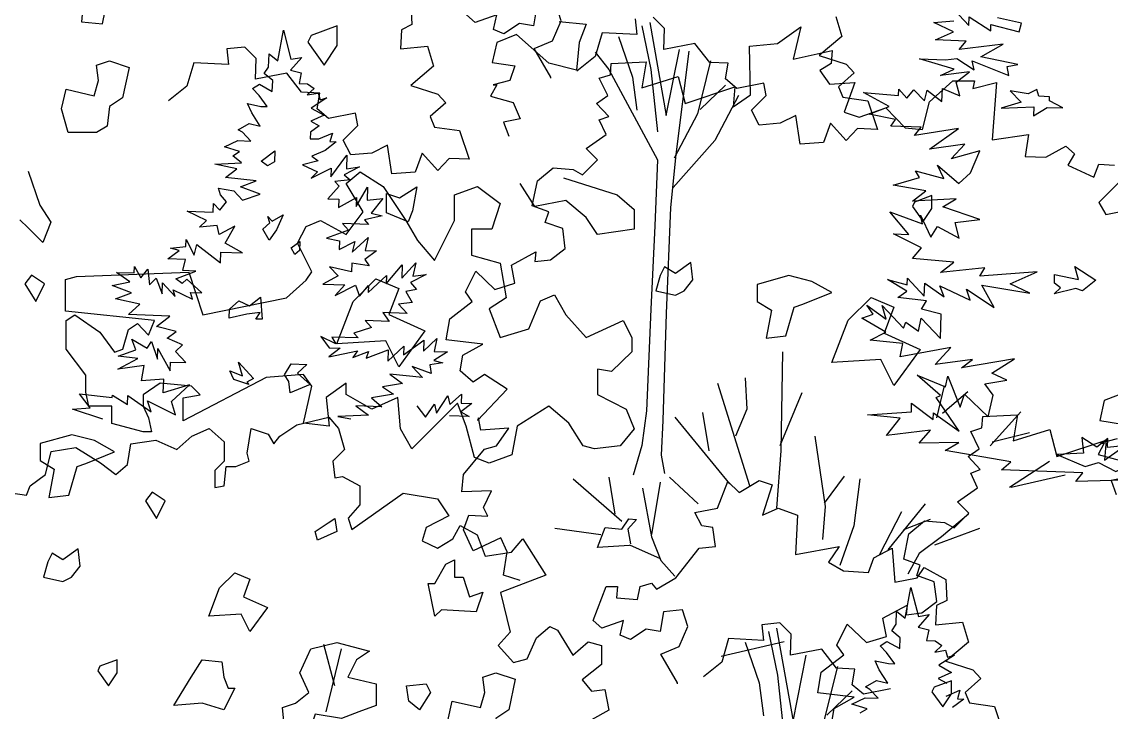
# Model space of a CAD drawing. Header units: inches. Extents: x -11 to 128, y 7 to 56.
# Drawn here: x 38.478 to 39.072, y 22.623 to 22.999 of the extents above; entities that cross this region are included whole.
import ezdxf

# ---------------------------------------------------------------- set-up
doc = ezdxf.new("R2010")
doc.units = ezdxf.units.IN
doc.header["$MEASUREMENT"] = 0
doc.layers.add('CAY', color=94, linetype='Continuous')
doc.layers.add('CAY-3', color=61, linetype='Continuous')
picture_1 = doc.add_image_def('image1.jpg', size_in_pixel=(1680, 1093))

# ---------------------------------------------------------------- blocks, each defined once
blk = doc.blocks.new('A$C76451831')
at = {"layer": 'CAY'}
for p, q in [((4659.2, 1730), (4666, 1767.4)), ((4666, 1767.4), (4675.2, 1732.1)), ((4648.1, 1722.6), (4648.6, 1738.5)), ((4648.6, 1738.5), (4659.2, 1730)), ((4688.4, 1734.4), (4674.7, 1719)), ((4675.2, 1732.1), (4688.4, 1734.4)), ((4642.8, 1714.7), (4648.1, 1722.6)), ((4674.7, 1719), (4687.7, 1715.8)), ((4653, 1706.2), (4642.8, 1714.7)), ((4652.5, 1693), (4653, 1706.2)), ((4687.7, 1715.8), (4685, 1702.8)), ((4628.6, 1696.6), (4636.9, 1701.7)), ((4636.5, 1688.1), (4628.6, 1696.6)), ((4636.9, 1701.7), (4652.5, 1693)), ((4685, 1702.8), (4695.4, 1702.4)), ((4703.4, 1696.7), (4694.9, 1688.8)), ((4695.4, 1702.4), (4703.4, 1696.7)), ((4646.4, 1674.6), (4636.5, 1688.1)), ((4694.9, 1688.8), (4708.2, 1691.1)), ((4718.8, 1685.3), (4699.8, 1672.8)), ((4708.2, 1691.1), (4710.6, 1682.8)), ((4710.6, 1682.8), (4718.8, 1685.3)), ((4627.6, 1667.1), (4622.5, 1678.2)), ((4622.5, 1678.2), (4638.7, 1674.9)), ((4637.9, 1650.9), (4627.6, 1667.1)), ((4638.7, 1674.9), (4646.4, 1674.6)), ((4699.8, 1672.8), (4715.4, 1664.1)), ((4611, 1646.4), (4624.4, 1654.1)), ((4624.4, 1654.1), (4637.9, 1650.9)), ((4715.4, 1664.1), (4699.3, 1656.9)), ((4699.3, 1656.9), (4709.5, 1651.1)), ((4616.3, 1643.5), (4611, 1646.4)), ((4626.4, 1632.7), (4616.3, 1643.5)), ((4698.8, 1643.4), (4698.5, 1635.7)), ((4709.5, 1651.1), (4698.8, 1643.4)), ((4708.9, 1635.3), (4725.5, 1642.4)), ((4725.5, 1642.4), (4722.4, 1632.1)), ((4594.4, 1625.7), (4610.5, 1633.3)), ((4610.5, 1633.3), (4626.4, 1632.7)), ((4698.5, 1635.7), (4708.9, 1635.3)), ((4730.1, 1631.8), (4716.6, 1621.4)), ((4722.4, 1632.1), (4730.1, 1631.8)), ((4612.8, 1620.1), (4594.4, 1625.7)), ((4604.5, 1614.9), (4612.8, 1620.1)), ((4615, 1606.4), (4604.5, 1614.9)), ((4716.6, 1621.4), (4700.5, 1614.3)), ((4700.5, 1614.3), (4708, 1608.6)), ((4723.6, 1589.4), (4743.1, 1615.5)), ((4743.1, 1615.5), (4742.6, 1599.2)), ((4582.8, 1604.8), (4615, 1606.4)), ((4609.3, 1598.9), (4582.8, 1604.8)), ((4708, 1608.6), (4689.3, 1603.8)), ((4689.3, 1603.8), (4707.5, 1595.4)), ((4699.6, 1587.6), (4724, 1599.9)), ((4724, 1599.9), (4723.6, 1589.4)), ((4758.5, 1601.4), (4739.6, 1591.6)), ((4742.6, 1599.2), (4758.5, 1601.4)), ((4595.8, 1588.5), (4609.3, 1598.9)), ((4632.8, 1584.5), (4595.8, 1588.5)), ((4707.5, 1595.4), (4699.6, 1587.6)), ((4739.6, 1591.6), (4747.1, 1585.9)), ((4587.2, 1575.6), (4605.7, 1572.3)), ((4589.7, 1567.4), (4587.2, 1575.6)), ((4614, 1577.4), (4632.8, 1584.5)), ((4637.7, 1568.4), (4614, 1577.4)), ((4733.7, 1578.2), (4720, 1562.8)), ((4747.1, 1585.9), (4728.4, 1583.8)), ((4728.4, 1583.8), (4733.7, 1578.2)), ((4754.1, 1553.5), (4768.1, 1577)), ((4768.1, 1577), (4767.5, 1561.2)), ((4597.1, 1559), (4589.7, 1567.4)), ((4605.7, 1572.3), (4616.2, 1561)), ((4616.2, 1561), (4637.7, 1568.4)), ((4720, 1562.8), (4733.1, 1562.4)), ((4732.8, 1552), (4754.5, 1564.3)), ((4733.1, 1562.4), (4732.8, 1552)), ((4754.5, 1564.3), (4754.1, 1553.5)), ((4767.5, 1561.2), (4786.6, 1563.2)), ((4786.6, 1563.2), (4772.4, 1545.1)), ((4572.7, 1536.2), (4549.1, 1547.5)), ((4549.1, 1547.5), (4580.8, 1546.4)), ((4580.8, 1546.4), (4581.1, 1557.2)), ((4581.1, 1557.2), (4589, 1548.8)), ((4589, 1548.8), (4597.1, 1559)), ((4564.3, 1528.4), (4572.7, 1536.2)), ((4785.9, 1541.9), (4764.4, 1537.2)), ((4764.4, 1537.2), (4769.2, 1531.6)), ((4772.4, 1545.1), (4785.9, 1541.9)), ((4585.6, 1530.3), (4564.3, 1528.4)), ((4588, 1519.4), (4585.6, 1530.3)), ((4606.9, 1529.6), (4588, 1519.4)), ((4595.3, 1508.7), (4606.9, 1529.6)), ((4745, 1524.8), (4718.3, 1514.8)), ((4769.2, 1531.6), (4737.5, 1532.7)), ((4737.5, 1532.7), (4745, 1524.8)), ((4547.6, 1504.9), (4547.9, 1513.1)), ((4547.9, 1513.1), (4557.6, 1494.1)), ((4557.6, 1494.1), (4560.8, 1507.2)), ((4560.8, 1507.2), (4589.5, 1484.9)), ((4616.2, 1497.1), (4595.3, 1508.7)), ((4718.3, 1514.8), (4734.1, 1511.6)), ((4734.1, 1511.6), (4733.7, 1501.1)), ((4733.7, 1501.1), (4752.6, 1510.9)), ((4749.5, 1497.9), (4768.7, 1515.8)), ((4752.6, 1510.9), (4749.5, 1497.9)), ((4768.7, 1515.8), (4765.4, 1500)), ((4525.8, 1489.8), (4539.3, 1499.8)), ((4528.9, 1502.9), (4547.6, 1504.9)), ((4539.3, 1499.8), (4528.9, 1502.9)), ((4589.5, 1484.9), (4589.9, 1498)), ((4589.9, 1498), (4616.2, 1497.1)), ((4779, 1499.6), (4765, 1489.2)), ((4765.4, 1500), (4779, 1499.6)), ((4547, 1489.1), (4525.8, 1489.8)), ((4543.8, 1475.6), (4547, 1489.1)), ((4749, 1484.7), (4748.6, 1473.9)), ((4770.2, 1481.3), (4749, 1484.7)), ((4765, 1489.2), (4770.2, 1481.3)), ((4790.7, 1459.3), (4810.1, 1482.6)), ((4809.5, 1466.3), (4826.5, 1484.8)), ((4810.1, 1482.6), (4809.5, 1466.3)), ((4826.5, 1484.8), (4823.2, 1468.6)), ((4463.6, 1473.4), (4484.8, 1472.7)), ((4479.5, 1462), (4463.6, 1473.4)), ((4484.8, 1472.7), (4485.1, 1480.4)), ((4485.1, 1480.4), (4492.8, 1466.9)), ((4492.8, 1466.9), (4501.3, 1477.1)), ((4501.3, 1477.1), (4503.4, 1458.4)), ((4535.3, 1465.5), (4559.7, 1475)), ((4559.7, 1475), (4543.8, 1475.6)), ((4732.6, 1469), (4713.7, 1459.2)), ((4722.1, 1480.2), (4732.6, 1469)), ((4748.6, 1473.9), (4722.1, 1480.2)), ((4769, 1449.1), (4791.1, 1469.7)), ((4791.1, 1469.7), (4790.7, 1459.3)), ((4839.1, 1470.7), (4820.2, 1461)), ((4823.2, 1468.6), (4839.1, 1470.7)), ((4458, 1457.3), (4479.5, 1462)), ((4481.7, 1448.7), (4458, 1457.3)), ((4503.4, 1458.4), (4511.4, 1466.3)), ((4511.4, 1466.3), (4518.8, 1447.4)), ((4518.8, 1447.4), (4519.3, 1460.6)), ((4519.3, 1460.6), (4534.6, 1444.2)), ((4543.3, 1459.7), (4535.3, 1465.5)), ((4548.9, 1465), (4543.3, 1459.7)), ((4566.9, 1448.5), (4548.9, 1465)), ((4713.7, 1459.2), (4740.4, 1458.3)), ((4740.4, 1458.3), (4729, 1445.5)), ((4729, 1445.5), (4753.5, 1457.8)), ((4753.5, 1457.8), (4758.5, 1444.5)), ((4758.5, 1444.5), (4769.3, 1457.3)), ((4769.3, 1457.3), (4769, 1449.1)), ((4820.2, 1461), (4827.6, 1452.5)), ((4462.4, 1441.3), (4481.7, 1448.7)), ((4491.7, 1434.8), (4462.4, 1441.3)), ((4534.6, 1444.2), (4532.2, 1452.4)), ((4532.2, 1452.4), (4555.8, 1440.7)), ((4555.8, 1440.7), (4553.3, 1449)), ((4553.3, 1449), (4566.9, 1448.5)), ((4827.6, 1452.5), (4814.4, 1450.3)), ((4814.4, 1450.3), (4822.1, 1436.9)), ((4478.1, 1422.1), (4491.7, 1434.8)), ((4822.1, 1436.9), (4805.7, 1434.7)), ((4805.7, 1434.7), (4816.2, 1423.5)), ((4528.3, 1420.4), (4478.1, 1422.1)), ((4512, 1407.8), (4528.3, 1420.4)), ((4794.5, 1413.8), (4765.1, 1414.8)), ((4765.1, 1414.8), (4773, 1406.4)), ((4786.8, 1424.5), (4794.5, 1413.8)), ((4816.2, 1423.5), (4786.8, 1424.5)), ((4535.8, 1401.5), (4512, 1407.8)), ((4525.1, 1393.7), (4535.8, 1401.5)), ((4773, 1406.4), (4751.5, 1399.4)), ((4487, 1379.2), (4482, 1392.5)), ((4482, 1392.5), (4500.7, 1381.4)), ((4500.7, 1381.4), (4505.9, 1389.4)), ((4505.9, 1389.4), (4513.4, 1367.9)), ((4543.4, 1385.4), (4525.1, 1393.7)), ((4711.4, 1395.4), (4721.4, 1381.9)), ((4729.7, 1386.6), (4711.4, 1395.4)), ((4724.6, 1394.9), (4729.7, 1386.6)), ((4756.7, 1393.8), (4724.6, 1394.9)), ((4751.5, 1399.4), (4756.7, 1393.8)), ((4811.7, 1373.3), (4836.3, 1391)), ((4835.9, 1377.9), (4852.3, 1393.2)), ((4836.3, 1391), (4835.9, 1377.9)), ((4852.3, 1393.2), (4849, 1377.4)), ((4465.5, 1371.8), (4487, 1379.2)), ((4513.4, 1367.9), (4513.8, 1381)), ((4513.8, 1381), (4528.7, 1353.7)), ((4535, 1377.5), (4543.4, 1385.4)), ((4547.7, 1363.9), (4535, 1377.5)), ((4735, 1381.4), (4721, 1371)), ((4721, 1371), (4756.1, 1378)), ((4721.4, 1381.9), (4735, 1381.4)), ((4756.1, 1378), (4750.4, 1370)), ((4750.4, 1370), (4769.3, 1377.5)), ((4766.3, 1369.4), (4793.3, 1379.4)), ((4769.3, 1377.5), (4766.3, 1369.4)), ((4792.9, 1365.8), (4812.1, 1383.7)), ((4793.3, 1379.4), (4792.9, 1365.8)), ((4812.1, 1383.7), (4811.7, 1373.3)), ((4865.3, 1376.9), (4848.6, 1366.6)), ((4849, 1377.4), (4865.3, 1376.9)), ((4464.9, 1355.9), (4489.4, 1368.7)), ((4489.4, 1368.7), (4465.5, 1371.8)), ((4528.7, 1353.7), (4529.1, 1364.6)), ((4529.1, 1364.6), (4547.7, 1363.9)), ((4859.4, 1363.5), (4843.5, 1361.3)), ((4848.6, 1366.6), (4859.4, 1363.5)), ((4497.2, 1360.3), (4464.9, 1355.9)), ((4493.9, 1341.8), (4497.2, 1360.3)), ((4834.8, 1345.7), (4795, 1349.9)), ((4795, 1349.9), (4810.5, 1338.4)), ((4822.1, 1359.3), (4834.8, 1345.7)), ((4845.4, 1350.8), (4822.1, 1359.3)), ((4843.5, 1361.3), (4845.4, 1350.8)), ((4520.7, 1343.6), (4493.9, 1341.8)), ((4520.1, 1327.3), (4520.7, 1343.6)), ((4552.2, 1337), (4520.1, 1327.3)), ((4530.1, 1316.5), (4552.2, 1337)), ((4810.5, 1338.4), (4786.3, 1334.3)), ((4431.5, 1309.1), (4418.5, 1325.8)), ((4418.5, 1325.8), (4458.3, 1321.7)), ((4458.3, 1321.7), (4458.4, 1324.4)), ((4458.4, 1324.4), (4477, 1312.9)), ((4477, 1312.9), (4477.4, 1323.8)), ((4477.4, 1323.8), (4505.7, 1304.2)), ((4799.6, 1325.7), (4772.7, 1321.2)), ((4786.3, 1334.3), (4799.6, 1325.7)), ((4851.8, 1302.5), (4865.7, 1323.4)), ((4865.7, 1323.4), (4868.1, 1312.9)), ((4868.1, 1312.9), (4882.1, 1325.5)), ((4882.1, 1325.5), (4881.7, 1314.6)), ((4410.2, 1307.5), (4431.5, 1309.1)), ((4501.2, 1317.5), (4535, 1300.5)), ((4505.7, 1304.2), (4501.2, 1317.5)), ((4535, 1300.5), (4530.1, 1316.5)), ((4753.8, 1311.4), (4769.3, 1300)), ((4785.5, 1310.3), (4753.8, 1311.4)), ((4772.7, 1321.2), (4785.5, 1310.3)), ((4828.1, 1311.5), (4838.5, 1297.6)), ((4838.5, 1297.6), (4849.5, 1313.5)), ((4849.5, 1313.5), (4851.8, 1302.5)), ((4894.8, 1314.2), (4881.4, 1304.2)), ((4881.7, 1314.6), (4894.8, 1314.2)), ((4446.9, 1295.4), (4410.2, 1307.5)), ((4682.3, 1288.4), (4721.2, 1297.8)), ((4721.2, 1297.8), (4733, 1283.7)), ((4769.3, 1300), (4732.1, 1298.6)), ((4732.1, 1298.6), (4747.8, 1295.7)), ((4891.6, 1298.4), (4867.6, 1299.3)), ((4881.4, 1304.2), (4891.6, 1298.4)), ((4554.9, 1274.6), (4575.8, 1283.7)), ((4575.8, 1283.7), (4594.3, 1267.5)), ((4622.2, 1253.8), (4626.9, 1283.7)), ((4626.9, 1283.7), (4647.3, 1277)), ((4661.5, 1274.6), (4682.3, 1288.4)), ((4733, 1283.7), (4740.1, 1258.5)), ((4481, 1265.2), (4511.3, 1269.9)), ((4511.3, 1269.9), (4536.5, 1258.5)), ((4536.5, 1258.5), (4554.9, 1274.6)), ((4647.3, 1277), (4654.4, 1265.2)), ((4654.4, 1265.2), (4661.5, 1274.6)), ((4377.3, 1228.2), (4384.3, 1256.1)), ((4384.3, 1256.1), (4414.2, 1260.8)), ((4414.2, 1260.8), (4444.1, 1242.4)), ((4476.7, 1240), (4481, 1265.2)), ((4594.3, 1267.5), (4594.3, 1244.3)), ((4740.1, 1258.5), (4725.9, 1244.3)), ((4594.3, 1244.3), (4582.9, 1232.9)), ((4608.4, 1237.6), (4624.5, 1244.3)), ((4624.5, 1244.3), (4622.2, 1253.8)), ((4725.9, 1244.3), (4728.3, 1223.9)), ((4444.1, 1242.4), (4462.6, 1228.2)), ((4462.6, 1228.2), (4476.7, 1240)), ((4582.9, 1232.9), (4582.9, 1212.1)), ((4594.3, 1214.4), (4596.6, 1237.6)), ((4596.6, 1237.6), (4608.4, 1237.6)), ((4358.8, 1214.4), (4377.3, 1228.2)), ((4728.3, 1223.9), (4737.7, 1225.8)), ((4737.7, 1225.8), (4758.6, 1214.4)), ((5192.6, 1187), (5205.3, 1219.7)), ((5205.3, 1219.7), (5219, 1206)), ((5219, 1206), (5243.2, 1220.8)), ((5243.2, 1220.8), (5259.1, 1215.5)), ((4324.2, 1207.4), (4354.1, 1203)), ((4354.1, 1203), (4358.8, 1214.4)), ((4582.9, 1212.1), (4594.3, 1214.4)), ((4749.1, 1161.4), (4811.2, 1205.4)), ((4758.6, 1214.4), (4758.6, 1191.2)), ((4811.2, 1205.4), (4852.9, 1198.3)), ((5259.1, 1215.5), (5247.5, 1178.6)), ((4758.6, 1191.2), (4744.4, 1175.1)), ((4852.9, 1198.3), (4866.7, 1177.9)), ((4866.7, 1177.9), (4839.1, 1163.7)), ((5165.2, 1181.8), (5192.6, 1187)), ((5173.6, 1165.9), (5165.2, 1181.8)), ((5247.5, 1178.6), (5266.4, 1187)), ((5266.4, 1187), (5289.7, 1178.6)), ((5289.7, 1178.6), (5287.5, 1131.1)), ((4744.4, 1175.1), (4749.1, 1161.4)), ((4839.1, 1163.7), (4834.4, 1147.6)), ((4871.4, 1149.9), (4880.4, 1166.1)), ((4880.4, 1166.1), (4901.2, 1154.7)), ((5187.3, 1163.8), (5173.6, 1165.9)), ((5190.5, 1140.6), (5187.3, 1163.8)), ((4901.2, 1154.7), (4910.7, 1129.1)), ((4834.4, 1147.6), (4852.9, 1138.5)), ((4852.9, 1138.5), (4871.4, 1149.9)), ((4942.9, 1133.8), (4956.7, 1149.9)), ((4956.7, 1149.9), (4984.6, 1105.9)), ((5142, 1102.7), (5170.5, 1138.5)), ((5170.5, 1138.5), (5190.5, 1140.6)), ((5287.5, 1131.1), (5340.3, 1140.6)), ((5340.3, 1140.6), (5327.6, 1121.6)), ((5382.5, 1126.9), (5404.6, 1138.5)), ((5404.6, 1138.5), (5407.8, 1097.4)), ((4910.7, 1129.1), (4942.9, 1133.8)), ((5376.1, 1109), (5382.5, 1126.9)), ((5327.6, 1121.6), (5345.5, 1111.1)), ((5345.5, 1111.1), (5376.1, 1109)), ((5435.2, 1102.7), (5443.6, 1115.3)), ((5443.6, 1115.3), (5470, 1100.6)), ((4984.6, 1105.9), (4929.6, 1084.7)), ((5118.8, 1089), (5142, 1102.7)), ((5407.8, 1097.4), (5435.2, 1102.7)), ((5470, 1100.6), (5471.1, 1075.2)), ((4929.6, 1084.7), (4941, 1036.7)), ((5057.6, 1092.1), (5071.3, 1092.1)), ((5071.3, 1092.1), (5070.3, 1078.4)), ((5095.6, 1076.3), (5098.8, 1092.1)), ((5098.8, 1092.1), (5112.5, 1096.3)), ((5112.5, 1096.3), (5118.8, 1089)), ((5420.6, 1053.6), (5427.3, 1091)), ((5427.3, 1091), (5436.5, 1055.8)), ((5070.3, 1078.4), (5095.6, 1076.3)), ((5471.1, 1075.2), (5458.4, 1068.9)), ((5409.5, 1046.3), (5410, 1062.2)), ((5410, 1062.2), (5420.6, 1053.6)), ((5449.8, 1058.1), (5436.1, 1042.7)), ((5436.5, 1055.8), (5449.8, 1058.1)), ((5458.4, 1068.9), (5457.3, 1045.7)), ((5268.6, 1047.8), (5246.4, 1045.7)), ((5246.4, 1045.7), (5248.5, 1026.7)), ((5282.3, 1034.1), (5268.6, 1047.8)), ((5404.2, 1038.3), (5409.5, 1046.3)), ((5457.3, 1045.7), (5490, 1048.9)), ((5490, 1048.9), (5497.4, 1024.6)), ((4941, 1036.7), (4926.8, 1020.6)), ((4973.2, 1029.6), (4989.3, 1043.4)), ((4989.3, 1043.4), (4998.7, 1039.1)), ((4998.7, 1039.1), (5017.2, 1008.8)), ((5281.2, 1008.8), (5282.3, 1034.1)), ((5414.3, 1029.8), (5404.2, 1038.3)), ((5436.1, 1042.7), (5449.1, 1039.5)), ((5449.1, 1039.5), (5446.4, 1026.4)), ((4728.3, 971.5), (4715.1, 1021.6)), ((4926.8, 1020.6), (4945.3, 999.7)), ((4961.8, 1004.1), (4973.2, 1029.6)), ((5017.2, 1008.8), (5035.7, 1024.9)), ((5035.7, 1024.9), (5051.8, 1020.6)), ((5051.8, 1020.6), (5051.8, 997.4)), ((5273.8, 1025), (5197.2, 1007.3)), ((5206.3, 1028.8), (5197.9, 1000.4)), ((5248.5, 1026.7), (5206.3, 1028.8)), ((5390, 1020.2), (5398.3, 1025.4)), ((5397.8, 1011.8), (5390, 1020.2)), ((5398.3, 1025.4), (5413.9, 1016.7)), ((5413.9, 1016.7), (5414.3, 1029.8)), ((5446.4, 1026.4), (5456.8, 1026.1)), ((5464.8, 1020.4), (5456.3, 1012.5)), ((5456.8, 1026.1), (5464.8, 1020.4)), ((5497.4, 1024.6), (5470, 1001.4)), ((4717.8, 939.8), (4736.3, 1016.3)), ((5319.2, 1016.2), (5281.2, 1008.8)), ((5337.1, 993), (5319.2, 1016.2)), ((5407.8, 998.3), (5397.8, 1011.8)), ((5456.3, 1012.5), (5469.5, 1014.7)), ((5480.2, 1008.9), (5461.2, 996.5)), ((5469.5, 1014.7), (5472, 1006.5)), ((5472, 1006.5), (5480.2, 1008.9)), ((4945.3, 999.7), (4961.8, 1004.1)), ((5051.8, 997.4), (5028.6, 978.9)), ((5197.9, 1000.4), (5175.7, 982.4)), ((5359.3, 991.9), (5337.1, 993)), ((5356.1, 972.9), (5359.3, 991.9)), ((5389, 990.8), (5383.9, 1001.9)), ((5383.9, 1001.9), (5400.1, 998.6)), ((5400.1, 998.6), (5407.8, 998.3)), ((5461.2, 996.5), (5476.8, 987.8)), ((5470, 1001.4), (5502.7, 990.9)), ((5028.6, 978.9), (5040, 965.1)), ((5399.3, 974.6), (5389, 990.8)), ((5476.8, 987.8), (5460.6, 980.6)), ((5460.6, 980.6), (5470.9, 974.8)), ((5512.2, 980.3), (5493.2, 963.4)), ((5502.7, 990.9), (5512.2, 980.3)), ((5040, 965.1), (5056.1, 967.1)), ((5056.1, 967.1), (5060.8, 941.9)), ((5369.8, 961.3), (5356.1, 972.9)), ((5402.5, 967.7), (5369.8, 961.3)), ((5372.4, 970.1), (5385.8, 977.8)), ((5377.7, 967.2), (5372.4, 970.1)), ((5387.7, 956.4), (5377.7, 967.2)), ((5385.8, 977.8), (5399.3, 974.6)), ((5470.3, 959), (5486.9, 966.1)), ((5486.9, 966.1), (5483.8, 955.8)), ((5355.8, 949.4), (5371.9, 957)), ((5371.9, 957), (5387.7, 956.4)), ((5491.5, 955.5), (5478, 945.1)), ((5483.8, 955.8), (5491.5, 955.5)), ((5493.2, 963.4), (5498.5, 950.8)), ((5060.8, 941.9), (5040, 930.1)), ((5374.2, 943.7), (5355.8, 949.4)), ((5365.8, 938.6), (5374.2, 943.7)), ((5498.5, 950.8), (5529.1, 946.6)), ((5529.1, 946.6), (5540.7, 911.8))]:
    blk.add_line(p, q, dxfattribs=at)
for points in [[(4143.2, 1788.5), (4146.4, 1807.4), (4170.6, 1821.2), (4126.4, 1826.4), (4130.6, 1851.7), (4158, 1872.8), (4149.6, 1884.4), (4162.2, 1909.7), (4185.4, 1887.6), (4209.7, 1895), (4205.5, 1917.1), (4235, 1933), (4233.9, 1921.4), (4252.9, 1923.5), (4270.8, 1937.2), (4267.7, 1961.4), (4246.6, 1968.8), (4250.8, 1981.5), (4230.8, 1988.9), (4237.1, 2019.4), (4256.1, 2035.3), (4280.3, 2033.1), (4291.9, 2026.8), (4309.9, 2044.7), (4296.2, 2058.5), (4320.4, 2075.3), (4312, 2093.3), (4323.6, 2097.5), (4308.8, 2113.3), (4322.5, 2122.8), (4312, 2143.9), (4325.7, 2148.1), (4326.7, 2161.8), (4368.9, 2163.9), (4363.7, 2132.3), (4408, 2146), (4416.4, 2113.3), (4476.5, 2133.3), (4474.4, 2109.1), (4495.5, 2123.9)], [(5000.7, 1777.9), (5033.4, 1774.7), (5024.9, 1752.6), (5021.8, 1718.9), (4988, 1727.3), (4949, 1762.1), (4924.8, 1752.6), (4919.5, 1728.3), (4946.9, 1724.1), (4940.6, 1706.2), (4920.5, 1700.9), (4924.8, 1700.9), (4917.4, 1687.2), (4944.8, 1679.8), (4953.2, 1659.8), (4933.2, 1655.6), (4939.5, 1638.7)], [(4953.2, 1099.5), (4933.2, 1105.8), (4937.4, 1134.3), (4930, 1151.2), (4896.3, 1135.4), (4884.7, 1160.7), (4891, 1178.6), (4914.2, 1177.5), (4908.9, 1188.1), (4918.4, 1208.1), (4882.5, 1207.1), (4884.7, 1228.2), (4910, 1258.8), (4924.7, 1263), (4939.5, 1284.1), (4905.7, 1282), (4902.6, 1296.7), (4901.5, 1293.6), (4937.4, 1331.5), (4910, 1349.5), (4896.3, 1340), (4880.4, 1353.7), (4883.6, 1372.7), (4907.9, 1386.4), (4863.6, 1391.6), (4867.8, 1417), (4895.2, 1438.1), (4886.8, 1449.7), (4899.4, 1475), (4922.6, 1452.8), (4946.9, 1460.2), (4942.7, 1482.3), (4972.2, 1498.2), (4971.1, 1486.6), (4990.1, 1488.7), (5008, 1502.4), (5004.9, 1526.6), (4983.8, 1534), (4988, 1546.7), (4968, 1554.1), (4974.3, 1584.7), (4993.3, 1600.5), (5017.5, 1598.4), (5029.1, 1592), (5047.1, 1610), (5033.4, 1623.7), (5057.6, 1640.6), (5049.2, 1658.5), (5060.8, 1662.7), (5046, 1678.5), (5059.7, 1688), (5049.2, 1709.1), (5062.9, 1713.3), (5063.9, 1727), (5106.1, 1729.1), (5100.9, 1697.5), (5145.2, 1711.2), (5153.6, 1678.5), (5213.7, 1698.6), (5211.6, 1674.3), (5232.7, 1689.1), (5231.6, 1748.1), (5265.4, 1751.3), (5293.9, 1771.3), (5284.4, 1732.3), (5331.8, 1742.9), (5330.8, 1727), (5317.1, 1718.6), (5328.7, 1701.7), (5359.3, 1703.8), (5346.6, 1668), (5364.5, 1661.6), (5397.2, 1673.2), (5420.4, 1649), (5441.5, 1646.9), (5450, 1680.6), (5478.4, 1705.9), (5504.8, 1705.9), (5502.7, 1696.5), (5531.2, 1703.8), (5525.9, 1634.2), (5570.2, 1640.6), (5566, 1614.2), (5591.3, 1613.1), (5615.5, 1626.8), (5626.1, 1617.3), (5617.7, 1603.6), (5649.3, 1588.9), (5655.6, 1604.7), (5674.6, 1603.6)], [(5680.9, 1583.6), (5655.6, 1558.3), (5664.1, 1543.5), (5694.7, 1549.8)], [(5686.2, 1327.3), (5662, 1317.8), (5656.7, 1293.6), (5684.1, 1289.3)], [(5677.8, 1271.4), (5657.7, 1266.1), (5662, 1266.1), (5654.6, 1252.4), (5682, 1245)], [(5690.4, 1225), (5670.4, 1220.8), (5676.7, 1203.9)], [(4680, 1494.9), (4675.3, 1503.2), (4686, 1511), (4685.6, 1500.1), (4680, 1494.9)], [(5271.7, 1376.9), (5269.6, 1256.6), (5264.3, 1187)], [(5192.6, 1338.9), (5231.6, 1214.5)], [(5226.4, 1345.2), (5228.5, 1307.3), (5214.8, 1274.6)], [(5467.9, 1335.7), (5458.4, 1296.7)], [(5294.9, 1327.3), (5268.6, 1263)], [(5496.4, 1328.4), (5465.8, 1302)], [(5140.9, 1297.8), (5207.4, 1216.6)], [(5174.7, 1303.1), (5182.1, 1256.6)], [(5560.7, 1304.1), (5523.8, 1263)], [(5310.7, 1274.6), (5323.4, 1189.1), (5320.2, 1149.1)], [(5571.3, 1278.8), (5525.9, 1267.2)], [(5595.5, 1244), (5547, 1212.3)], [(5017.5, 1222.9), (5076.6, 1171.2)], [(5060.8, 1225), (5068.2, 1179.7)], [(5123, 1218.7), (5112.5, 1155.4)], [(5134.6, 1225), (5169.4, 1192.3)], [(5346.6, 1226.1), (5322.3, 1193.4)], [(5365.6, 1222.9), (5358.2, 1165.9), (5341.3, 1117.4)], [(5614.5, 1227.1), (5549.1, 1212.3)], [(1446.1, 136.4), (1358.1, 134.1), (1366.6, 144.6), (1267.9, 148.1), (1279.1, 158.1), (1199.4, 171.8), (1216.1, 181.6), (1168, 180.6), (1181.7, 196.4), (1128.5, 190.1), (1145, 210.9), (1105.3, 215), (1158.5, 218.6), (1158.8, 229), (1184.9, 209.5), (1185.2, 217.6), (1216.5, 195.2), (1188.5, 236.1), (1194, 238.6), (1165.5, 263.2), (1199.8, 248.8), (1202.6, 261.9), (1217.6, 224.2), (1223.1, 239.9), (1251.6, 212.6), (1257.9, 238.7), (1247.6, 252.6), (1274.4, 257.1), (1256.2, 265.5), (1283.5, 283.1), (1219.2, 272.2), (1232.7, 282.1), (1187.2, 276), (1206.5, 296.7), (1144.9, 285.2), (1148.2, 301.4), (1108.5, 305.5), (1127.4, 315.3), (1098.5, 332.2), (1112.3, 337.1), (1104.5, 348.3), (1127.9, 331.1), (1123.1, 347.6), (1148.9, 320), (1151.8, 327.6), (1167.3, 316.6), (1170.6, 332.4), (1193.7, 307.5), (1194.8, 337), (1171, 343.2), (1176.8, 353.5), (1142, 357.4), (1153.2, 365.2), (1129.6, 379.1), (1153.4, 372.9), (1153.7, 381), (1174.2, 359), (1174.8, 374.8), (1198.2, 358.2), (1193.2, 371.5), (1229.8, 354.3), (1225.3, 367.6), (1258.9, 345.2), (1244, 372.4), (1302.2, 362.7), (1278.5, 373.9), (1311.2, 388.7), (1241.7, 383.4), (1247.5, 393.6), (1193.8, 387.8), (1210.1, 400.4), (1160, 404.8), (1170.8, 417.6), (1137, 434.6), (1155.6, 434), (1132.5, 461.5), (1171.9, 447), (1169.5, 457.5), (1182.2, 430.8), (1190.3, 443.7), (1216.6, 429.6), (1211.8, 448.3), (1241.4, 452.3), (1196.6, 467.5), (1212.8, 477.3), (1159.7, 474.2), (1176, 486.8), (1136.3, 493.6), (1168.4, 502.9), (1163.7, 511.2), (1197.8, 501.9), (1190.2, 518), (1216.2, 495.8), (1230.2, 508.9), (1241.6, 535.3), (1206.8, 525.6), (1223.3, 543.6), (1180.5, 537.4), (1215.8, 562.4), (1162.5, 553.9), (1170.5, 564), (1133.4, 565.3), (1139.1, 573.3), (1107.2, 579.8), (1131.5, 589.4), (1100.4, 606.4), (1142.9, 602.6), (1143.1, 610.3), (1153.2, 599.5), (1161.7, 609.7), (1174.4, 596.1), (1177.5, 609.1), (1195.6, 595.3), (1196.2, 611.2), (1217.2, 602.3), (1212.8, 618.8), (1229.1, 631.3), (1194, 627.1), (1210.6, 634.7), (1168.4, 647.1), (1200.1, 646), (1213.8, 647.7), (1234.6, 633.9), (1232.3, 644.8), (1276.9, 627), (1274.6, 637.9), (1287.8, 640.2), (1242.8, 649.4), (1270.1, 664.8), (1216.4, 658.5), (1224.9, 668.7), (1187.8, 670), (1209.5, 680.1), (1185.8, 691.3), (1209.9, 693.2)], [(1210.4, 706.8), (1228.3, 687.6), (1228.7, 698), (1254.8, 681.2), (1255.1, 688.9), (1289.2, 680), (1292.3, 690.3), (1263.1, 696.8)], [(5101.9, 1211.3), (5112.5, 1152.2), (5124.1, 1123.8), (5140.9, 1104.8)], [(5444.7, 1192.3), (5399.3, 1136.4)], [(5416.2, 1182.8), (5388.8, 1130.1)], [(5497.4, 1179.7), (5464.7, 1152.2), (5437.3, 1132.2), (5423.6, 1106.9)], [(5086.1, 1141.7), (5047.1, 1139.6), (5056.6, 1163.8), (5076.6, 1161.7), (5085, 1174.4), (5094.5, 1173.3), (5084, 1161.7), (5087.2, 1143.8)], [(5451, 1173.3), (5418.3, 1160.7)], [(4995.4, 1162.8), (5051.3, 1155.4)], [(5456.3, 1142.7), (5511.1, 1162.8)], [(5086.1, 1142.7), (5123, 1125.9)], [(5144.1, 974), (5144.1, 975), (5124.1, 1009.8), (5146.2, 1019.3), (5156.8, 1043.6), (5150.4, 1063.6), (5127.2, 1061.5), (5123, 1037.3), (5106.1, 1040.4), (5087.2, 1027.8), (5074.5, 1033.1), (5078.7, 1051), (5052.3, 1041.5), (5041.8, 1051), (5057.6, 1092.1)], [(5254.8, 1037.3), (5265.4, 984.5), (5273.8, 908.6)], [(5264.3, 1041.5), (5284.4, 928.6), (5300.2, 1008.8)], [(5226.4, 1024.6), (5243.2, 975), (5248.5, 935)], [(5338.2, 995.1), (5322.3, 930.7), (5293.9, 877)], [(5356.1, 965.6), (5325.5, 936)], [(1066.8, 698.6), (1074.2, 674.4), (1046.8, 651.2), (1079.5, 640.6), (1089, 630.1), (1070, 613.2), (1075.2, 600.5), (1105.8, 596.3), (1117.4, 561.5), (1093.2, 562.6), (1079.5, 547.8), (1060.5, 568.9), (1052, 545.7), (1023.6, 543.6), (1018.3, 578.4), (999.3, 568.9), (974, 566.8), (964.5, 584.7), (982.4, 602.7), (979.3, 617.4), (946.6, 611.1), (932.9, 622.7), (936, 641.7), (913.9, 642.7), (895.9, 665.9), (858, 658.6), (859, 683.9), (845.3, 697.6)], [(823.2, 695.5), (825.3, 676.5), (783.1, 678.6), (774.7, 650.1), (752.5, 632.2)], [(720.9, 623.7), (720.9, 624.8), (700.8, 659.6), (723, 669.1), (733.5, 693.4), (727.2, 713.4), (704, 711.3), (699.8, 687), (682.9, 690.2), (663.9, 677.5), (651.3, 682.8), (655.5, 700.7), (629.1, 691.2), (618.6, 700.7), (634.4, 741.9)], [(841.1, 691.2), (861.1, 578.4), (877, 658.6)], [(803.1, 674.4), (820, 624.8), (825.3, 584.7)], [(831.6, 687), (842.2, 634.3), (850.6, 558.4)], [(774.7, 655.4), (791.5, 634.3), (850.6, 524.6), (847.4, 444.5), (842.2, 343.2), (836.9, 219.8), (831.6, 177.6), (821.1, 141.8)], [(888.6, 656.4), (872.7, 530.9), (866.4, 466.6), (861.1, 337.9), (856.9, 208.2), (854.8, 166), (859, 143.9)], [(914.9, 644.8), (899.1, 580.5), (870.6, 526.7)], [(932.9, 615.3), (902.3, 585.8)], [(948.7, 602.7), (920.2, 547.8), (869.6, 490.9)]]:
    blk.add_lwpolyline(points, dxfattribs=at)
for points in [[(4267.5, 1833.2), (4264.9, 1827.9), (4278.1, 1809.4), (4288.7, 1825.2), (4288.7, 1841.1)], [(4396.9, 1672), (4402.2, 1695.8), (4436.5, 1687.9), (4441.8, 1706.3), (4439.1, 1724.8), (4455, 1730.1), (4478.7, 1722.2), (4470.8, 1685.2), (4455, 1674.7), (4452.3, 1650.9), (4439.1, 1643), (4404.8, 1643)], [(4639.1, 1608.3), (4655.4, 1620.8), (4655, 1607.7), (4646.6, 1602.6)], [(4791, 1545.5), (4791, 1569.3), (4806.8, 1564), (4827.9, 1577.2), (4822.7, 1548.1), (4817.4, 1534.9)], [(5431.9, 1558.7), (5429.3, 1553.4), (5442.5, 1535), (5453, 1550.8), (5453, 1566.7)], [(4641.2, 1525.7), (4649.6, 1533.5), (4647.2, 1541.3), (4652.4, 1535.7), (4665.8, 1543.4), (4657.5, 1525.1), (4648.9, 1512.3)], [(5162.8, 1464.3), (5160.2, 1485.4), (5141.7, 1472.2), (5128.5, 1480.1), (5123.3, 1469.6), (5118, 1451.1), (5141.7, 1445.8), (5152.3, 1451.1)], [(4376, 1459.3), (4360.2, 1469.9), (4352.3, 1459.3), (4365.5, 1438.2)], [(4640.1, 1416.5), (4632.4, 1416.7), (4637.7, 1424.7), (4621.8, 1422.5), (4600.3, 1417.9), (4600.7, 1428.7), (4611.9, 1438.8), (4624.8, 1432.9), (4638.3, 1443.3)], [(5351.5, 1415.3), (5379.2, 1443), (5406.9, 1431.1), (5395, 1399.4), (5438.6, 1379.6), (5406.9, 1336.1), (5391, 1367.8), (5331.7, 1363.8)], [(4624.2, 1337.2), (4605.8, 1343.3), (4600.8, 1353.9), (4616.4, 1347.9), (4611.6, 1364.4), (4629.9, 1344.7), (4621.6, 1340)], [(4672.4, 1341), (4667.2, 1348.9), (4675.4, 1362.2), (4694.4, 1361.5), (4683.1, 1351), (4698.5, 1337.4), (4674.2, 1327.3)], [(4522.5, 1195.9), (4506.6, 1206.4), (4498.7, 1195.9), (4511.9, 1174.8)], [(4720.4, 1169.5), (4728.3, 1174.8), (4731, 1158.9), (4707.2, 1148.4), (4704.6, 1158.9)], [(4419.5, 1116.7), (4416.9, 1137.8), (4398.4, 1124.6), (4385.2, 1132.5), (4380, 1122), (4374.7, 1103.5), (4398.4, 1098.2), (4409, 1103.5)], [(4862.9, 1119.3), (4873.5, 1124.6), (4873.5, 1103.5), (4884.1, 1103.5), (4892, 1079.7), (4907.8, 1085), (4899.9, 1061.2), (4857.7, 1063.9), (4849.7, 1055.9), (4841.8, 1095.6), (4849.7, 1095.6)], [(4588.5, 1090.3), (4606.9, 1108.8), (4625.4, 1100.8), (4617.5, 1079.7), (4646.5, 1066.5), (4625.4, 1037.5), (4614.9, 1058.6), (4575.3, 1055.9)], [(4709.9, 855.3), (4683.5, 873.8), (4688.8, 889.6), (4680.8, 905.5), (4667.6, 916), (4665, 945.1), (4680.8, 950.3), (4696.7, 963.5), (4686.1, 987.3), (4699.3, 1016.3), (4731, 1024.3), (4770.6, 1013.7), (4754.7, 1003.1), (4744.2, 982), (4778.5, 974.1), (4778.5, 947.7), (4757.4, 939.8), (4736.3, 931.9), (4704.6, 937.1), (4699.3, 921.3), (4733.6, 916), (4762.7, 900.2), (4757.4, 881.7), (4720.4, 873.8)], [(4443.3, 995.2), (4440.7, 989.9), (4453.9, 971.5), (4464.4, 987.3), (4464.4, 1003.1)], [(4554.1, 982), (4567.3, 1003.1), (4591.1, 1000.5), (4593.7, 982), (4599, 968.8), (4606.9, 968.8), (4593.7, 942.4), (4567.3, 950.3), (4533, 947.7)], [(4865.6, 929.2), (4870.9, 953), (4905.2, 945.1), (4910.4, 963.5), (4907.8, 982), (4923.6, 987.3), (4947.4, 979.4), (4939.5, 942.4), (4923.6, 931.9), (4921, 908.1), (4907.8, 900.2), (4873.5, 900.2)], [(4818.1, 953), (4815.4, 971.5), (4839.2, 974.1), (4844.5, 963.5), (4831.3, 942.4)], [(1313.2, 601.7), (1310.8, 609.9), (1300.2, 604.8), (1278.6, 608.3), (1291.7, 594.7), (1267.4, 587.4), (1307.3, 588.7), (1306.9, 577.9), (1323.2, 588.2), (1342.2, 587.5), (1326.2, 596.2), (1326.3, 601.2)], [(1037.6, 376.9), (1009.9, 384), (971.5, 373.4), (971.5, 352.7), (988.6, 342.1), (982.2, 307.9), (1006.3, 310.8), (1016.4, 345.6), (1027, 349.2), (1061.8, 363.3)], [(1332, 374.8), (1332.4, 385.2), (1361.2, 379.2), (1356.8, 395.2), (1382.5, 378.5), (1366.1, 365.4), (1358.1, 368.4), (1331.6, 361.7), (1339.5, 369.1)], [(1438.2, 144.9), (1433.9, 163.6), (1414.9, 167), (1434.4, 179.5), (1396.7, 175.3), (1397, 186.2), (1383.5, 175.8), (1365.4, 187.3), (1367.4, 168.6), (1335.2, 167), (1369.6, 152.2), (1385.6, 157.1), (1406.5, 146), (1419.9, 153.2)]]:
    blk.add_lwpolyline(points, close=True, dxfattribs=at)
at = {"layer": 'CAY-3'}
for p, q in [((86.7, 510.8), (100.8, 469.5)), ((472.7, 495.7), (489.8, 509.9)), ((489.8, 509.9), (517.5, 492.2)), ((736.2, 502.8), (801.7, 482.1)), ((493.3, 461.5), (472.7, 495.7)), ((517.5, 492.2), (545.2, 450.9)), ((604.1, 482.1), (631.9, 492.2)), ((631.9, 492.2), (659.6, 471.5)), ((701.4, 468), (683.7, 495.7)), ((604.1, 450.9), (604.1, 482.1)), ((801.7, 482.1), (822.3, 464.4)), ((100.8, 469.5), (114.4, 448.9)), ((659.6, 471.5), (649.5, 440.3)), ((739.2, 475.1), (701.4, 468)), ((763.9, 454.4), (739.2, 475.1)), ((822.3, 464.4), (822.3, 440.3)), ((86.7, 441.8), (76.8, 451.7)), ((424.3, 443.8), (441.4, 450.9)), ((441.4, 450.9), (472.7, 433.8)), ((472.7, 433.8), (493.3, 461.5)), ((545.2, 450.9), (559.3, 426.7)), ((580, 402.5), (604.1, 450.9)), ((777.5, 433.8), (763.9, 454.4)), ((104.4, 424.1), (86.7, 441.8)), ((114.4, 448.9), (104.4, 424.1)), ((413.7, 423.2), (424.3, 443.8)), ((624.8, 440.3), (624.8, 409)), ((649.5, 440.3), (624.8, 440.3)), ((822.3, 440.3), (777.5, 433.8)), ((430.8, 388.4), (413.7, 423.2)), ((559.3, 426.7), (580, 402.5)), ((624.8, 409), (659.6, 399)), ((659.6, 399), (666.6, 357.1)), ((145.6, 382.8), (281.8, 388.3)), ((281.8, 388.3), (298.9, 336.4)), ((424.3, 378.3), (430.8, 388.4)), ((132.1, 379.3), (145.6, 382.8)), ((132.1, 340.9), (132.1, 379.3)), ((400.1, 357.1), (424.3, 378.3)), ((298.9, 336.4), (400.1, 357.1)), ((666.6, 357.1), (646, 343.5)), ((708.5, 353.5), (725.6, 360.6)), ((725.6, 360.6), (739.2, 336.4)), ((694.4, 319.3), (708.5, 353.5)), ((240, 329.4), (132.1, 340.9)), ((132.7, 329.4), (143.3, 336.4)), ((143.3, 336.4), (173.9, 315.2)), ((646, 343.5), (659.6, 308.7)), ((739.2, 336.4), (763.9, 308.7)), ((132.7, 294.5), (132.7, 329.4)), ((201.6, 294.5), (208.7, 318.7)), ((208.7, 318.7), (219.3, 325.8)), ((219.3, 325.8), (232.9, 311.7)), ((232.9, 311.7), (240, 329.4)), ((659.6, 308.7), (694.4, 319.3)), ((763.9, 308.7), (808.7, 329.4)), ((808.7, 329.4), (819.4, 308.7)), ((173.9, 315.2), (191.6, 291)), ((819.4, 308.7), (819.4, 291.6)), ((156.8, 263.3), (132.7, 294.5)), ((191.6, 291), (201.6, 294.5)), ((819.4, 291.6), (794.6, 267.4)), ((794.6, 267.4), (777.5, 270.4)), ((777.5, 270.4), (777.5, 239.7)), ((156.8, 242.6), (156.8, 263.3)), ((247, 253.3), (226.4, 239.1)), ((284.8, 249.7), (247, 253.3)), ((375.4, 260.4), (274.7, 207.8)), ((420.8, 263.9), (375.4, 260.4)), ((430.8, 249.7), (420.8, 263.9)), ((472.7, 253.3), (448.5, 236.2)), ((472.7, 239.7), (472.7, 253.3)), ((160.4, 225.5), (156.8, 242.6)), ((226.4, 239.1), (226.4, 225.5)), ((274.7, 235.6), (295.4, 239.1)), ((295.4, 239.1), (284.8, 249.7)), ((420.8, 204.9), (430.8, 249.7)), ((503.9, 222), (472.7, 239.7)), ((777.5, 239.7), (812.3, 222)), ((188.1, 225.5), (160.4, 225.5)), ((188.1, 204.3), (188.1, 225.5)), ((226.4, 225.5), (232.9, 211.4)), ((274.7, 207.8), (274.7, 235.6)), ((448.5, 236.2), (452, 201.4)), ((535.2, 236.2), (503.9, 222)), ((538.7, 197.8), (535.2, 236.2)), ((607.7, 229.1), (583.5, 204.9)), ((618.3, 201.4), (607.7, 229.1)), ((718.5, 225.5), (680.2, 201.4)), ((742.7, 204.9), (718.5, 225.5)), ((812.3, 222), (822.3, 197.8)), ((226.4, 194.3), (188.1, 204.3)), ((232.9, 211.4), (236.4, 194.3)), ((452, 201.4), (420.8, 204.9)), ((583.5, 204.9), (552.3, 173.6)), ((628.3, 163), (618.3, 201.4)), ((680.2, 201.4), (673.7, 166.6)), ((760.4, 177.2), (742.7, 204.9)), ((236.4, 194.3), (226.4, 194.3)), ((552.3, 173.6), (538.7, 197.8)), ((822.3, 197.8), (805.2, 177.2)), ((774, 173.6), (760.4, 177.2)), ((805.2, 177.2), (774, 173.6)), ((646, 156.5), (628.3, 163)), ((673.7, 166.6), (646, 156.5))]:
    blk.add_line(p, q, dxfattribs=at)
for points in [[(152.6, 705.6), (151.5, 691.9), (176.9, 689.8), (180, 705.6)], [(551.3, 714.1), (552.3, 688.8), (539.7, 682.4), (538.6, 659.2), (571.3, 662.4), (578.7, 638.1), (551.3, 614.9), (584, 604.4), (593.5, 593.8), (574.5, 577), (579.7, 564.3), (610.3, 560.1), (621.9, 525.3), (597.7, 526.3), (584, 511.6), (565, 532.7), (556.5, 509.5), (528.1, 507.4), (522.8, 542.2), (503.8, 532.7), (478.5, 530.6), (469, 548.5), (486.9, 566.4), (483.8, 581.2), (451.1, 574.9), (437.4, 586.5), (440.5, 605.4), (418.4, 606.5), (400.5, 629.7), (362.5, 622.3), (363.5, 647.6), (349.8, 661.3), (327.7, 659.2), (329.8, 640.3), (287.6, 642.4), (279.2, 613.9), (257, 596)]]:
    blk.add_lwpolyline(points, dxfattribs=at)
for points in [[(430.1, 675.3), (426.1, 667.3), (445.9, 639.6), (461.7, 663.4), (461.7, 687.1)], [(481.1, 352.5), (508.8, 380.2), (536.5, 368.3), (524.6, 336.6), (568.2, 316.8), (536.5, 273.3), (520.7, 305), (461.3, 301)], [(167.4, 183.7), (139.7, 190.7), (101.4, 180.1), (101.4, 159.5), (118.5, 148.9), (112, 114.6), (136.2, 117.6), (146.2, 152.4), (156.8, 155.9), (191.6, 170.1)]]:
    blk.add_lwpolyline(points, close=True, dxfattribs=at)

msp = doc.modelspace()

# ---------------------------------------------------------------- block references
at = {"layer": 'CAY', "xscale": 0.0004489089019145984, "yscale": 0.0004489089019145984, "zscale": 0.0004489089019145984}
for p in [(38.44281, 22.68822), (36.52619, 22.20094), (37.05949, 21.8133)]:
    msp.add_blockref('A$C76451831', p, dxfattribs=at)

# ---------------------------------------------------------------- pictures from other files: only their frames are drawn
image = msp.add_image(picture_1, insert=(12.49661, 7.37723), size_in_units=(74.4025, 48.40591))
image.dxf.flags = 6

doc.saveas('drawing.dxf')
